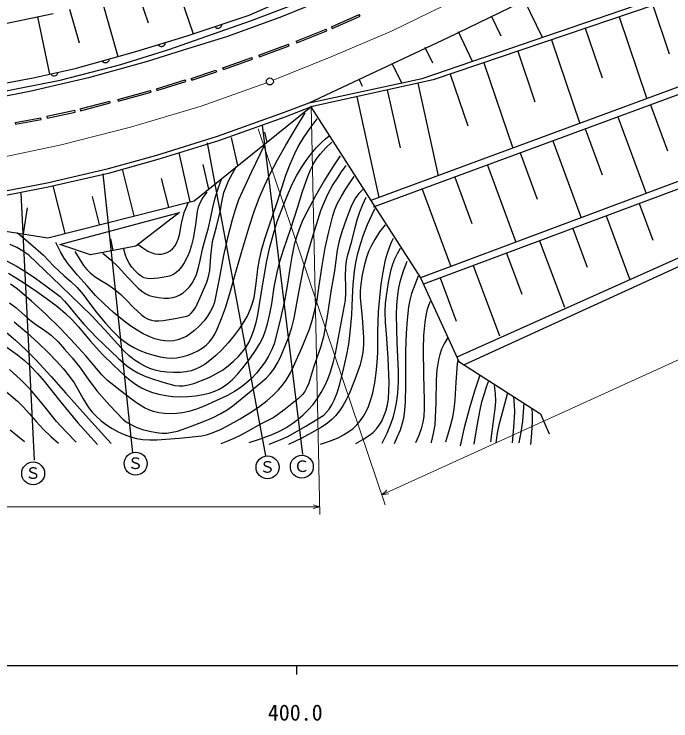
# Model space of a CAD drawing. Units: millimetres, scale not verified. Extents: x 40000 to 680000, y 20000 to 380000.
# Drawn here: x 435856 to 510588, y 198715 to 279162 of the extents above; entities that cross this region are included whole.
import ezdxf
from ezdxf.enums import TextEntityAlignment as Align

# ---------------------------------------------------------------- set-up
doc = ezdxf.new("R2010")
doc.units = ezdxf.units.MM
doc.header["$LTSCALE"] = 1000
doc.linetypes.add('CHAIN', pattern=[18.5, 12, -1.5, 3.5, -1.5])
for name, color, linetype, lineweight in [('M-BGD', 7, 'Continuous', 25), ('M-BGD-EXST', 7, 'Continuous', 25), ('M-BMK', 2, 'CHAIN', 13), ('M-BMK-SRVR', 3, 'Continuous', 25), ('M-STR-HTXT', 7, 'Continuous', 13), ('M-TTL-BAND', 7, 'Continuous', 25)]:
    doc.layers.add(name, color=color, linetype=linetype, lineweight=lineweight)
doc.styles.add('ＭＳ ゴシック', font='')
doc.styles.get('ＭＳ ゴシック').set_extended_font_data('MS Gothic')

msp = doc.modelspace()

# ---------------------------------------------------------------- linework, layer by layer
at = {"layer": 'M-BGD'}
for p, q in [((482276, 271850), (540520, 291796)), ((541210, 291264), (483544, 271677)), ((485241, 276499), (503309, 285292)), ((454066, 283417), (456219, 276904)), ((462604, 279059), (472530, 283426)), ((449822, 282014), (451097, 278157)), ((445849, 280790), (447669, 274337)), ((462877, 278423), (470977, 281545)), ((471516, 281000), (466268, 278857)), ((493900, 280788), (495939, 276529)), ((508533, 280165), (510412, 274632)), ((433143, 277719), (440295, 279224)), ((442147, 279746), (443237, 275878)), ((438507, 278848), (439881, 272323)), ((453465, 275120), (462877, 278423)), ((455545, 276677), (462604, 279059)), ((466268, 278857), (460144, 276626)), ((471952, 277701), (475133, 279127)), ((472034, 277519), (475215, 278944)), ((475215, 278944), (475133, 279127)), ((533102, 278859), (476445, 257938)), ((490136, 278987), (491233, 276695)), ((504688, 278859), (507855, 269537)), ((471952, 277701), (472034, 277519)), ((532409, 277751), (476722, 257188)), ((500844, 277553), (502764, 271899)), ((467934, 276085), (471367, 277462)), ((468009, 275899), (471442, 277276)), ((471442, 277276), (471367, 277462)), ((486373, 277185), (487990, 273807)), ((449722, 274912), (455545, 276677)), ((460144, 276626), (454983, 275008)), ((467934, 276085), (468009, 275899)), ((469436, 269078), (485241, 276499)), ((496999, 276247), (500234, 266723)), ((463719, 274476), (467094, 275756)), ((463790, 274289), (467165, 275569)), ((467165, 275569), (467094, 275756)), ((482609, 275384), (483453, 273621)), ((442796, 272971), (449722, 274912)), ((447990, 273445), (453465, 275120)), ((454983, 275008), (450871, 273740)), ((463719, 274476), (463790, 274289)), ((493155, 274942), (495117, 269166)), ((450871, 273740), (444310, 271903)), ((459619, 273059), (462917, 274213)), ((459685, 272870), (462983, 274024)), ((462983, 274024), (462917, 274213)), ((478845, 273582), (479918, 271341)), ((489310, 273636), (492614, 263909)), ((438032, 271912), (442796, 272971)), ((441112, 271635), (447990, 273445)), ((455997, 271843), (458818, 272769)), ((458818, 272769), (458880, 272579)), ((459685, 272870), (459619, 273059)), ((431768, 270721), (438032, 271912)), ((456060, 271653), (458880, 272579)), ((485466, 272330), (487469, 266433)), ((433475, 270142), (441112, 271635)), ((444310, 271903), (437787, 270402)), ((452053, 270661), (455321, 271679)), ((452112, 270470), (455381, 271489)), ((455381, 271489), (455321, 271679)), ((455997, 271843), (456060, 271653)), ((469436, 269078), (482276, 271850)), ((483544, 271677), (469616, 268612)), ((475082, 271780), (475468, 270974)), ((481803, 271294), (484119, 260772)), ((437787, 270402), (432747, 269377)), ((447657, 269450), (451380, 270488)), ((451433, 270296), (451380, 270488)), ((452053, 270661), (452112, 270470)), ((478321, 270527), (479774, 263926)), ((447710, 269258), (451433, 270296)), ((474839, 269761), (477366, 258279)), ((443354, 268365), (446729, 269248)), ((443404, 268172), (446779, 269054)), ((446779, 269054), (446729, 269248)), ((447657, 269450), (447710, 269258)), ((466507, 267949), (469436, 269078)), ((508278, 268840), (510206, 263619)), ((439590, 267533), (442761, 268212)), ((439631, 267337), (442803, 268016)), ((442803, 268016), (442761, 268212)), ((443354, 268365), (443404, 268172)), ((456333, 257904), (469616, 268612)), ((458992, 265267), (466507, 267949)), ((466681, 267480), (469616, 268612)), ((469616, 268612), (476445, 257938)), ((435959, 266821), (438878, 267354)), ((435995, 266624), (438914, 267158)), ((438914, 267158), (438878, 267354)), ((439590, 267533), (439631, 267337)), ((459150, 264793), (466681, 267480)), ((504566, 267469), (507784, 258753)), ((435959, 266821), (435995, 266624)), ((464635, 264596), (464384, 265724)), ((500853, 266098), (502787, 260860)), ((452111, 263115), (458992, 265267)), ((452252, 262635), (459150, 264793)), ((461314, 261920), (460606, 265106)), ((525702, 265450), (482098, 249152)), ((497141, 264728), (500370, 255982)), ((525273, 264436), (482432, 248423)), ((446606, 261598), (452111, 263115)), ((455873, 257802), (454634, 263380)), ((493428, 263357), (495369, 258100)), ((446730, 261113), (452252, 262635)), ((439613, 259975), (446606, 261598)), ((449514, 256206), (448170, 261510)), ((457994, 259243), (457373, 262036)), ((489716, 261986), (492956, 253211)), ((439717, 259486), (446730, 261113)), ((434038, 258881), (439613, 259975)), ((453447, 257202), (452629, 260434)), ((486003, 260615), (487951, 255341)), ((434121, 258388), (439717, 259486)), ((441647, 254214), (440279, 259616)), ((482291, 259244), (485542, 250439)), ((445580, 255210), (444771, 258404)), ((439680, 253716), (455414, 257700)), ((455414, 257700), (456333, 257904)), ((476445, 257938), (482098, 249152)), ((506985, 257600), (508542, 253434)), ((436905, 254141), (437359, 257106)), ((441050, 252935), (454686, 256593)), ((454686, 256593), (449697, 252768)), ((521695, 255973), (486231, 240115)), ((503208, 256188), (505881, 249036)), ((434129, 254567), (439680, 253716)), ((521233, 254882), (487074, 239229)), ((499430, 254776), (501081, 250360)), ((447120, 252270), (446867, 253578)), ((444542, 251771), (441050, 252935)), ((449697, 252768), (444542, 251771)), ((495653, 253365), (498482, 245796)), ((491875, 251953), (493619, 247287)), ((488098, 250541), (491082, 242556)), ((482098, 249152), (486114, 240380)), ((484321, 249129), (486158, 244213)), ((486114, 240380), (486446, 239632)), ((486446, 239632), (495758, 233646)), ((495758, 233646), (496756, 231401))]:
    msp.add_line(p, q, dxfattribs=at)
for points in [[(459454, 277996), (459453, 277898), (459432, 277809), (459388, 277701), (459320, 277628), (459240, 277571), (459123, 277532), (459025, 277528), (458926, 277545), (458824, 277604), (458754, 277662), (458696, 277740)], [(453017, 275911), (453013, 275813), (452989, 275725), (452942, 275618), (452872, 275547), (452790, 275493), (452671, 275457), (452573, 275456), (452475, 275477), (452375, 275538), (452306, 275599), (452251, 275679)], [(446644, 274050), (446638, 273952), (446613, 273864), (446564, 273759), (446492, 273689), (446409, 273637), (446290, 273603), (446192, 273605), (446094, 273627), (445995, 273691), (445928, 273753), (445874, 273834)], [(440805, 272529), (440793, 272432), (440763, 272345), (440708, 272243), (440633, 272177), (440547, 272129), (440426, 272102), (440328, 272109), (440232, 272137), (440137, 272206), (440073, 272272), (440024, 272355)], [(436195, 254300), (437707, 253034), (439184, 251718), (440349, 250523), (441556, 249371), (442317, 248723), (443034, 248033), (443699, 247251), (444327, 246418), (445272, 245176), (446263, 243973), (446959, 243199), (447699, 242467), (448247, 242000), (448839, 241577), (449492, 241197), (450176, 240868), (450948, 240572), (451749, 240330), (452490, 240158), (453249, 240044), (453785, 240015), (454330, 240048), (454919, 240149), (455498, 240310), (456132, 240551), (456745, 240849), (457239, 241146), (457700, 241495), (458050, 241830), (458356, 242209), (458688, 242730), (458972, 243286), (459462, 244500), (459896, 245732), (460409, 247348), (460869, 248994), (461715, 252031), (462620, 255061), (463169, 256698), (463778, 258325), (464327, 259620), (464935, 260900), (465821, 262587), (466766, 264258), (467866, 266106), (468987, 267941)], [(470311, 267259), (469503, 266180), (468745, 265069), (468233, 264190), (467769, 263270), (467220, 262049), (466724, 260798), (465777, 257792), (464773, 254805), (464348, 253538), (463977, 252241), (463742, 251218), (463564, 250170), (463371, 248504), (463118, 246857), (462951, 246213), (462725, 245588), (462394, 244872), (462002, 244171), (461468, 243352), (460885, 242569), (460194, 241730), (459452, 240925), (458819, 240310), (458141, 239736), (457585, 239333), (457000, 238984), (456504, 238751), (455988, 238575), (455395, 238449), (454777, 238380), (454008, 238359), (453233, 238399), (452558, 238485), (451889, 238632), (451292, 238828), (450712, 239082), (450104, 239416), (449529, 239801), (448936, 240279), (448376, 240808), (446563, 242824), (444699, 244807), (441137, 248281), (437522, 251721), (436857, 252181), (436150, 252595), (435413, 252955)], [(431779, 252769), (436187, 250433), (437189, 249830), (438156, 249177), (439631, 248124), (441075, 247018), (441598, 246501), (442085, 245934), (442918, 244882), (443795, 243870), (445285, 242325), (446821, 240818), (447739, 239960), (448696, 239147), (449293, 238713), (449929, 238325), (450635, 237995), (451371, 237718), (452760, 237265), (454157, 236873), (454618, 236838), (455092, 236863), (455706, 236969), (456316, 237136), (457193, 237446), (458033, 237807), (458805, 238201), (459548, 238647), (460203, 239117), (460831, 239641), (461350, 240145), (461822, 240688), (462207, 241222), (462549, 241801), (462876, 242479), (463147, 243180), (463405, 244045), (463606, 244932), (464069, 248015), (464594, 251099), (464950, 252626), (465363, 254137), (465804, 255548), (466301, 256938), (466878, 258377), (467510, 259793), (467997, 260757), (468542, 261702), (469069, 262495), (469646, 263254), (470237, 263936), (470871, 264575), (471286, 264949), (471719, 265313)], [(435211, 249676), (436615, 248804), (438276, 247694), (439906, 246533), (440823, 245838), (441698, 245099), (442454, 244361), (443174, 243573), (444526, 241974), (445919, 240419), (447159, 239190), (448457, 237991), (449109, 237444), (449795, 236947), (450341, 236620), (450926, 236342), (451601, 236091), (452309, 235893), (453103, 235736), (453903, 235639), (454760, 235602), (455629, 235626), (456494, 235707), (457356, 235849), (458031, 236013), (458683, 236234), (459180, 236457), (459656, 236737), (460190, 237128), (460690, 237570), (461304, 238210), (461888, 238906), (462675, 239939), (463403, 240993), (463816, 241685), (464178, 242410), (464465, 243151), (464700, 243925), (464961, 245046), (465165, 246192), (465463, 248071), (465819, 249930), (466134, 251135), (466508, 252326), (467343, 254772), (468121, 257238), (468660, 258954), (469262, 260664), (469590, 261443), (469971, 262191), (470317, 262747), (470712, 263268), (471326, 263937), (471989, 264582)], [(464308, 264214), (462815, 261146), (461369, 258038), (460989, 256902), (460662, 255735), (460145, 253707), (459687, 251673), (459198, 249024), (458646, 246361), (458455, 245836), (458210, 245340), (457866, 244792), (457462, 244264), (456947, 243688), (456392, 243159), (455938, 242797), (455451, 242484), (454988, 242263), (454500, 242096), (454008, 241989), (453498, 241941), (452988, 241960), (452475, 242040), (451875, 242202), (451280, 242425), (450551, 242775), (449847, 243179), (449009, 243735), (448195, 244348), (447147, 245216), (446135, 246132), (445127, 247153), (444154, 248224), (443056, 249456), (441999, 250734), (441542, 251397), (441131, 252103), (440856, 252624), (440584, 253160)], [(472968, 263024), (472046, 261669), (471172, 260275), (470136, 258468), (469152, 256629), (468686, 255667), (468272, 254673), (467972, 253797), (467729, 252901), (467456, 251569), (467240, 250214), (466977, 248457), (466655, 246713), (466079, 244170), (465445, 241645), (465173, 240969), (464842, 240307), (464418, 239600), (463943, 238926), (463421, 238289), (462854, 237693), (462290, 237181), (461682, 236710), (460923, 236216), (460123, 235767), (458825, 235135), (457488, 234552), (456613, 234213), (455719, 233933), (455026, 233784), (454324, 233694), (453645, 233665), (452952, 233697), (452325, 233782), (451711, 233927), (451194, 234106), (450692, 234344), (450019, 234751), (449366, 235218), (447904, 236327), (446498, 237470), (445841, 238119), (445219, 238820), (444017, 240251), (442770, 241643), (441128, 243363), (439436, 245048), (437837, 246477), (436182, 247875), (435453, 248439)], [(435317, 246311), (436044, 245756), (436736, 245151), (437507, 244467), (438316, 243830), (439211, 243249), (440076, 242616), (440849, 241848), (441589, 241029), (442470, 240035), (443308, 238998), (444267, 237621), (445272, 236283), (446745, 234622), (448260, 233005), (448706, 232679), (449196, 232396), (449808, 232120), (450448, 231897), (451256, 231685), (452073, 231533), (452659, 231475), (453243, 231478), (453841, 231561), (454441, 231707), (455930, 232216), (457411, 232785), (458412, 233217), (459391, 233705), (460084, 234108), (460755, 234567), (462647, 236120), (464520, 237736), (464981, 238228), (465394, 238759), (465783, 239382), (466127, 240049), (466639, 241231), (467098, 242441), (467438, 243496), (467720, 244566), (468239, 247478), (468817, 250383), (469764, 253607), (470769, 256816), (471159, 257790), (471608, 258749), (472096, 259643), (472636, 260507), (473124, 261227), (473630, 261948)], [(442775, 252148), (443245, 251327), (443763, 250541), (444118, 250104), (444516, 249711), (445080, 249274), (445687, 248881), (446520, 248370), (447308, 247816), (447990, 247231), (448646, 246587), (449450, 245758), (450293, 244975), (450698, 244680), (451122, 244445), (451468, 244314), (451836, 244240), (452310, 244232), (452803, 244286), (454189, 244501), (455515, 244767), (455776, 244912), (456014, 245114), (456280, 245436), (456515, 245818), (457183, 247253), (457768, 248650), (457979, 249302), (458130, 249967), (458252, 251622), (458433, 253263), (458895, 254939), (459302, 256645), (459489, 257751), (459735, 258845), (459967, 259518), (460259, 260183), (460696, 261019), (461173, 261852)], [(435855, 244147), (437286, 242939), (438683, 241681), (439704, 240698), (440689, 239665), (441446, 238813), (442162, 237915), (442674, 237176), (443141, 236396), (443706, 235382), (444322, 234400), (444747, 233861), (445220, 233360), (445773, 232865), (446376, 232408), (447028, 231983), (447712, 231611), (448395, 231306), (449107, 231055), (449796, 230875), (450494, 230754), (451279, 230702), (452076, 230710), (454663, 230909), (457232, 231167), (457867, 231316), (458486, 231522), (459320, 231875), (460136, 232286), (461577, 233101), (462983, 233965), (463831, 234544), (464648, 235174), (465304, 235753), (465925, 236381), (466390, 236929), (466806, 237511), (467249, 238266), (467647, 239063), (468578, 241180), (469451, 243312), (469772, 244296), (470039, 245308), (470321, 246647), (470546, 248008), (470868, 250293), (471250, 252576), (471653, 254393), (472117, 256204), (472363, 256927), (472664, 257629), (473100, 258456), (473591, 259260), (474061, 259964), (474551, 260670)], [(445967, 251959), (446855, 251195), (447707, 250381), (448804, 249165), (449955, 247979), (450371, 247636), (450830, 247336), (451233, 247150), (451670, 247015), (452296, 246902), (452936, 246847), (453428, 246848), (453919, 246910), (454320, 247028), (454705, 247205), (455100, 247456), (455472, 247764), (455818, 248130), (456121, 248540), (456392, 249022), (456607, 249527), (456848, 250310), (457033, 251114), (457308, 252390), (457642, 253649), (457962, 254843), (458224, 256057), (458452, 257162), (458740, 258264), (459086, 259319), (459464, 260364)], [(475522, 259196), (475092, 258749), (474713, 258268), (474428, 257758), (474189, 257207), (473632, 255802), (473134, 254383), (472855, 253359), (472633, 252313), (472297, 249953), (471902, 247602), (471519, 245011), (471078, 242436), (470712, 241234), (470284, 240033), (469907, 238938), (469584, 237811), (469389, 237173), (469141, 236570), (468928, 236198), (468666, 235860), (468210, 235406), (467695, 234981), (466556, 234074), (465404, 233235), (463887, 232481), (462396, 231671), (461645, 231234), (460861, 230847), (460123, 230543), (459375, 230260)], [(457766, 258915), (457340, 258287), (456972, 257639), (456795, 257203), (456672, 256736), (456485, 255167), (456239, 253610), (456053, 252854), (455811, 252123), (455533, 251483), (455194, 250856), (454893, 250400), (454547, 249987), (454253, 249719), (453918, 249497), (453550, 249347), (453146, 249249), (452230, 249109), (451319, 249032), (450980, 249064), (450655, 249156), (450314, 249329), (449997, 249559), (449611, 249929), (449260, 250350), (448944, 250809), (448686, 251292), (448482, 251829), (448331, 252395), (448329, 252405), (448327, 252414)], [(462588, 230415), (463905, 230835), (465208, 231314), (465991, 231663), (466760, 232072), (467464, 232516), (468136, 233011), (468754, 233541), (469332, 234115), (469865, 234731), (470351, 235385), (470805, 236098), (471212, 236851), (471566, 237628), (471867, 238436), (472167, 239483), (472409, 240543), (473012, 243572), (473554, 246602), (473606, 247387), (473598, 248188), (473561, 249301), (473584, 250405), (473676, 251081), (473828, 251750), (474283, 253301), (474681, 254869), (474899, 255762), (475176, 256644), (475531, 257486), (475931, 258314)], [(449983, 252953), (450500, 252546), (451051, 252190), (451434, 252013), (451854, 251887), (452227, 251833), (452611, 251839), (452947, 251904), (453280, 252031), (453595, 252218), (453881, 252459), (454128, 252750), (454330, 253082), (454526, 253545), (454667, 254036), (454909, 255326), (455204, 256572), (455413, 257121), (455655, 257673)], [(464869, 230227), (465949, 230631), (467007, 231093), (469047, 232278), (471081, 233531), (471419, 233844), (471713, 234199), (472018, 234688), (472278, 235221), (472610, 236059), (472883, 236914), (473316, 238566), (473693, 240243), (473924, 241580), (474097, 242937), (474266, 244917), (474375, 246911), (474447, 248389), (474580, 249861), (474741, 250888), (474965, 251915), (475261, 252985), (475616, 254038), (476082, 255209), (476601, 256352), (476759, 256685), (476923, 257027)], [(478062, 255185), (477448, 254371), (476884, 253524), (476511, 252838), (476193, 252124), (475908, 251333), (475680, 250516), (475463, 249480), (475305, 248430), (475231, 247654), (475218, 246878), (475450, 244623), (475622, 242348), (475604, 241508), (475525, 240661), (475401, 239941), (475216, 239228), (474623, 237585), (473970, 235954), (473644, 235250), (473257, 234558), (472874, 233991), (472438, 233454), (472003, 233014), (471521, 232614), (470805, 232123), (470054, 231681), (468577, 230900), (467074, 230160)], [(470725, 230193), (471737, 230541), (472727, 230946), (473342, 231262), (473936, 231635), (474420, 232007), (474865, 232425), (475265, 232887), (475617, 233386), (475930, 233934), (476194, 234517), (476462, 235280), (476674, 236063), (476902, 237196), (477071, 238335), (477183, 239497), (477236, 240664), (477256, 242982), (477336, 245296), (477454, 246850), (477632, 248408), (477849, 249802), (478125, 251188), (478332, 251961), (478598, 252723), (478805, 253199), (479034, 253677)], [(474745, 230294), (475541, 230735), (476293, 231222), (476709, 231557), (477089, 231942), (477407, 232359), (477684, 232824), (477943, 233386), (478151, 233985), (478326, 234687), (478440, 235393), (478513, 236290), (478526, 237188), (478409, 239988), (478232, 242780), (478130, 244055), (478088, 245339), (478126, 246223), (478225, 247102), (478460, 248596), (478755, 250077), (478943, 250705), (479187, 251313), (479484, 251913), (479804, 252505)], [(477751, 230314), (478292, 231446), (478775, 232598), (479033, 233373), (479233, 234166), (479400, 235103), (479508, 236052), (479577, 237287), (479585, 238527), (479446, 241741), (479368, 244951), (479408, 246063), (479509, 247169), (479642, 248017), (479835, 248851), (480179, 249946), (480581, 251036)], [(413951, 249318), (415483, 249436), (417015, 249493), (417697, 249406), (418373, 249258), (419429, 248938), (420473, 248559), (422084, 247893), (423665, 247174), (427445, 245402), (431206, 243572), (432668, 242751), (434112, 241870), (435192, 241156), (436236, 240395), (437001, 239768), (437725, 239098), (438519, 238257), (439270, 237375), (441173, 234977), (443118, 232623), (444226, 231389), (445360, 230166)], [(481848, 249322), (481434, 248356), (481075, 247364), (480879, 246613), (480740, 245837), (480572, 244353), (480464, 242856), (480402, 240809), (480399, 238752), (480407, 236894), (480356, 235026), (480280, 234068), (480145, 233116), (479989, 232456), (479773, 231805), (479453, 231028), (479101, 230260)], [(481580, 230394), (481952, 231240), (482268, 232109), (482419, 232714), (482513, 233342), (482568, 234253), (482563, 235183), (482463, 238120), (482424, 241040), (482495, 242575), (482626, 244113), (482724, 244847), (482881, 245567), (483035, 246038), (483221, 246508)], [(434973, 242940), (436007, 242056), (437197, 240945), (438344, 239792), (440069, 237932), (441757, 236022), (444308, 233145), (446881, 230289)], [(485198, 242354), (484812, 241698), (484483, 241020), (484285, 240436), (484142, 239822), (483972, 238677), (483862, 237522), (483826, 234962), (483728, 232400), (483552, 231418), (483315, 230434), (483303, 230385), (483288, 230327)], [(484997, 230495), (485407, 231885), (485759, 233288), (485933, 234247), (486048, 235217), (486142, 237283), (486296, 239341), (486332, 239558), (486370, 239774)], [(442918, 230456), (441776, 231605), (440680, 232793), (439202, 234645), (437679, 236456), (436533, 237599), (435343, 238700)], [(486646, 230010), (487161, 232250), (487736, 234482), (488281, 236291), (488870, 238097)], [(488213, 230227), (488494, 232079), (488836, 233925), (489094, 235014), (489411, 236087), (489626, 236722), (489854, 237362)], [(434251, 236789), (436222, 235095), (436903, 234423), (437548, 233703), (438349, 232773), (439195, 231885), (440040, 231092), (440908, 230322)], [(490491, 236893), (490589, 235986), (490627, 235069), (490569, 234247), (490450, 233416), (490237, 231961), (490055, 230495)], [(490725, 230361), (490872, 231472), (491078, 232571), (491559, 234237), (491985, 235930), (491992, 235959), (491998, 235989)], [(492668, 235553), (492766, 234703), (492803, 233851), (492665, 232110), (492534, 230361)], [(493313, 230347), (493557, 231582), (493743, 232834), (493826, 233847), (493878, 234865)], [(494645, 230160), (494766, 231461), (494826, 232765), (494826, 233534), (494812, 234314)], [(435410, 231828), (436220, 231178), (437042, 230529)]]:
    msp.add_lwpolyline(points, dxfattribs=at)
at = {"layer": 'M-BGD-EXST'}
for p, q in [((464083, 266524), (468652, 229028)), ((464481, 228880), (457856, 264505)), ((445964, 260971), (449332, 229219)), ((438180, 228372), (436652, 258783))]:
    msp.add_line(p, q, dxfattribs=at)
for centre in [(449680, 227997), (464692, 227578), (468593, 227656), (438020, 226880)]:
    msp.add_circle(centre, 1304, dxfattribs=at)
at = {"layer": 'M-BMK'}
for p, q in [((478810, 277212), (486201, 280871)), ((471993, 274341), (478810, 277212)), ((465326, 271646), (471993, 274341)), ((457139, 268672), (464579, 271360)), ((449102, 266304), (457139, 268672)), ((441209, 264295), (449102, 266304)), ((433525, 262645), (441209, 264295))]:
    msp.add_line(p, q, dxfattribs=at)
at = {"layer": 'M-BMK-SRVR'}
for radius in [398, 12]:
    msp.add_circle((464955, 271496), radius, dxfattribs=at)
at = {"layer": 'M-STR-HTXT'}
for p, q in [((477682, 224460), (577381, 269855)), ((469663, 268710), (470656, 222201)), ((463640, 266092), (478078, 223288)), ((359538, 223125), (470638, 223077))]:
    msp.add_line(p, q, dxfattribs=at)
for points in [[(478454, 224575), (477682, 224460), (478276, 224966)], [(469890, 223300), (470638, 223077), (469886, 222871)]]:
    msp.add_lwpolyline(points, dxfattribs=at)
at = {"layer": 'M-TTL-BAND'}
for p, q in [((40000, 205000), (579000, 205000)), ((468000, 205000), (468000, 204000))]:
    msp.add_line(p, q, dxfattribs=at)

# ---------------------------------------------------------------- texts
at = {"layer": 'M-BGD-EXST', "style": 'ＭＳ ゴシック'}
for s, p in [('Ｓ', (448753, 226986)), ('Ｓ', (463765, 226567)), ('Ｃ', (467666, 226646)), ('Ｓ', (437093, 225869))]:
    msp.add_text(s, height=1320, dxfattribs=at).set_placement(p, align=Align.BOTTOM_LEFT)
at = {"layer": 'M-TTL-BAND', "style": 'ＭＳ ゴシック'}
msp.add_text('400.0', height=1833, dxfattribs=at).set_placement((467844, 198195), align=Align.BOTTOM_CENTER)

doc.saveas('drawing.dxf')
